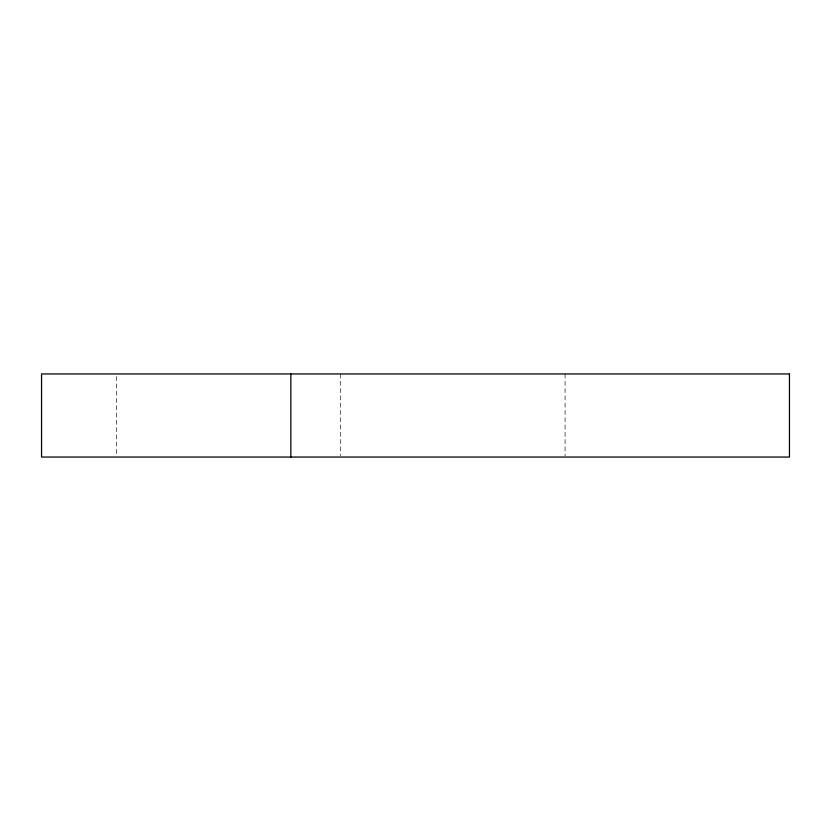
<?xml version="1.0" encoding="UTF-8"?>
<svg xmlns="http://www.w3.org/2000/svg" width="831" height="831" viewBox="0 0 831 831"><rect width="100%" height="100%" fill="white"/><g stroke="black" fill="none" stroke-linecap="round" stroke-linejoin="round"><path stroke-width="0.62" stroke-dasharray="4.16 3.12" d="M565.08 373.95L565.08 455.752M340.71 373.95L340.71 455.752M116.34 376.547L116.34 455.752"/><path stroke-width="1.25" d="M290.85 373.95L290.85 457.05M789.45 373.95L41.55 373.95L41.55 457.05L789.45 457.05L789.45 373.95"/></g></svg>
